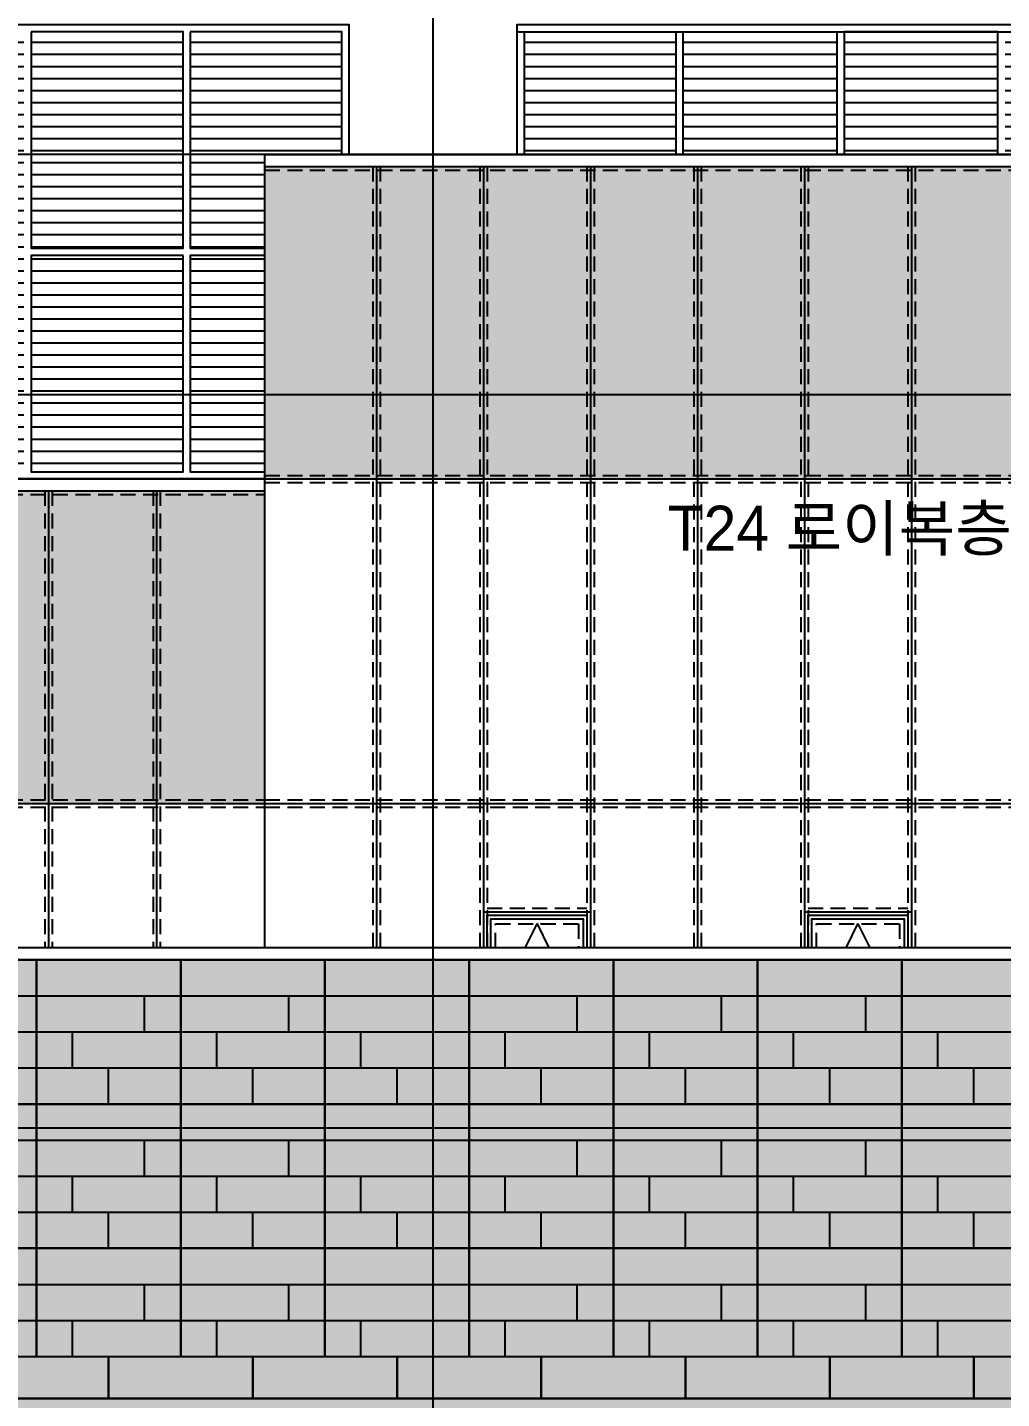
# Model space of a CAD drawing. Extents: x -430745 to 210250, y 0 to 148500.
# Drawn here: x 98520 to 106625, y 42829 to 54235 of the extents above; entities that cross this region are included whole.
import ezdxf
from ezdxf.xclip import XClip

# ---------------------------------------------------------------- set-up
doc = ezdxf.new("R2010")
doc.units = 0
doc.header["$LTSCALE"] = 250
doc.header["$MEASUREMENT"] = 0
doc.header["$XCLIPFRAME"] = 2
doc.linetypes.add('DASHED', pattern=[0.75, 0.5, -0.25])
doc.layers.get('0').update_dxf_attribs({"linetype": 'CONTINUOUS'})
for name, color, linetype in [('A-CEN', 1, 'CONTINUOUS'), ('A-DIM', 7, 'CONTINUOUS'), ('A-ELE-251', 251, 'CONTINUOUS'), ('A-ELE-252', 252, 'CONTINUOUS'), ('A-ELE-253', 253, 'CONTINUOUS'), ('A-ELE-254', 254, 'CONTINUOUS'), ('A-ELE-3', 3, 'CONTINUOUS'), ('A-ELE-5', 5, 'CONTINUOUS'), ('A-ELE-6', 6, 'CONTINUOUS'), ('A-ELE-7', 7, 'CONTINUOUS'), ('A-ELE-8', 8, 'CONTINUOUS'), ('A-ELE-8 해치(세로)', 8, 'CONTINUOUS'), ('A-WIN-9', 9, 'CONTINUOUS'), ('A-WIN-HID', 9, 'DASHED'), ('X-좌측면도$0$A-ELE-8 해치', 8, 'CONTINUOUS')]:
    doc.layers.add(name, color=color, linetype=linetype)
doc.layers.add('NOPLOT', color=193, linetype='CONTINUOUS', plot=False)
doc.layers.add('NOPLOT-TEXT', color=41, linetype='CONTINUOUS', plot=False)
doc.styles.add('Gtx', font='')
doc.styles.get('Gtx').set_extended_font_data('Dotum')
pattern_1 = [(0, (46052.38, -179688.93), (0, 100), [])]

# ---------------------------------------------------------------- blocks, each defined once
blk = doc.blocks.new('A-CEN-SOUTH2')
at = {"layer": 'A-CEN'}
for p, q in [((14070319, -438071.4), (14070319, -330738.1)), ((14047719, -412175.9, 0), (14135536.5, -412175.9, 0))]:
    blk.add_line(p, q, dxfattribs=at)
at = {"layer": 'A-CEN', "elevation": 0}
for points in [[(14135536.5, -405475.9), (13988291.4, -405475.9)], [(14135536.5, -407475.9), (13988291.4, -407475.9)]]:
    blk.add_lwpolyline(points, dxfattribs=at)
at = {"layer": 'A-CEN'}
blk.add_lwpolyline([(14135536.5, -413575.9), (13988291.4, -413575.9)], dxfattribs=at)
blk = doc.blocks.new('A$Cec1aeba7')
at = {"layer": 'A-ELE-252'}
h = blk.add_hatch(dxfattribs=at)
h.set_pattern_fill('_USER', color=256, scale=100, pattern_type=0)
h.set_pattern_definition(pattern_1)
h.paths.add_polyline_path([(18520, 12810), (18520, 14610), (17255, 14610), (17255, 12810)])
h.paths.add_polyline_path([(14545, 14670), (14545, 16470), (13280, 16470), (13280, 14670)])
h.paths.add_polyline_path([(13220, 14670), (13220, 16470), (11960, 16470), (11960, 14670)])
h.paths.add_polyline_path([(15870, 14670), (15870, 16470), (14605, 16470), (14605, 14670)])
h.paths.add_polyline_path([(13220, 12810), (13220, 14610), (11960, 14610), (11960, 12810)])
h.paths.add_polyline_path([(17195, 14670), (17195, 16470), (15930, 16470), (15930, 14670)])
h.paths.add_polyline_path([(14545, 12810), (14545, 14610), (13280, 14610), (13280, 12810)])
h.paths.add_polyline_path([(18520, 14670), (18520, 16470), (17255, 16470), (17255, 14670)])
h.paths.add_polyline_path([(15870, 12810), (15870, 14610), (14605, 14610), (14605, 12810)])
h.paths.add_polyline_path([(17195, 12810), (17195, 14610), (15930, 14610), (15930, 12810)])
h.paths.add_polyline_path([(19200, 14670), (19200, 15450), (19840, 15450), (19840, 16470), (18580, 16470), (18580, 14670)])
h.paths.add_polyline_path([(19200, 12810), (19200, 14610), (18580, 14610), (18580, 12810)])
h = blk.add_hatch(dxfattribs=at)
h.set_pattern_fill('_USER', color=256, scale=100, pattern_type=0)
h.set_pattern_definition(pattern_1)
h.paths.add_polyline_path([(21360, 15450), (22620, 15450), (22620, 16470), (21360, 16470)])
h.paths.add_polyline_path([(22680, 15450), (23960, 15450), (23960, 16470), (22680, 16470)])
h.paths.add_polyline_path([(24020, 15450), (25300, 15450), (25300, 16470), (24020, 16470)])
h.paths.add_polyline_path([(25360, 15450), (26640, 15450), (26640, 16470), (25360, 16470)])
h.paths.add_polyline_path([(26700, 15450), (27980, 15450), (27980, 16470), (26700, 16470)])
h.paths.add_polyline_path([(28040, 15450), (29305, 15450), (29305, 16470), (28040, 16470)])
h.paths.add_polyline_path([(29380, 15450), (30640, 15450), (30640, 16470), (29380, 16470)])
blk.add_lwpolyline([(11900, 12750), (19200, 12750), (19200, 15450), (71700, 15450)])
at = {"layer": 'A-ELE-7'}
for points in [[(19200, 12750), (11900, 12750), (11900, 16530), (19900, 16530), (19900, 15450)], [(21300, 15450), (21300, 16530), (30700, 16530), (30700, 15450)]]:
    blk.add_lwpolyline(points, dxfattribs=at)
at = {"layer": 'A-ELE-8', "elevation": 0}
for points in [[(17255, 16470), (17255, 14670), (18520, 14670), (18520, 16470), (17255, 16470)], [(18580, 16470), (18580, 14670), (19200, 14670)], [(19840, 15450), (19840, 16470), (18580, 16470)], [(22680, 15450), (22680, 16470), (23960, 16470), (23960, 15450)], [(25300, 16470), (24020, 16470), (24020, 15450)], [(25300, 15450), (25300, 16470)]]:
    blk.add_lwpolyline(points, dxfattribs=at)
at = {"layer": 'A-ELE-8'}
for points in [[(21360, 15450), (21360, 16470), (22620, 16470), (22620, 15450)], [(19200, 14610), (18580, 14610), (18580, 12810), (19200, 12810)]]:
    blk.add_lwpolyline(points, dxfattribs=at)
at = {"layer": 'A-ELE-8', "elevation": 0}
blk.add_lwpolyline([(18520, 14610), (17255, 14610), (17255, 12810), (18520, 12810)], close=True, dxfattribs=at)
blk = doc.blocks.new('*U137')
for p, q in [((18000, 900), (18000, 1200)), ((19200, 900), (19200, 1200)), ((20400, 900), (20400, 1200)), ((21600, 900), (21600, 1200)), ((22800, 900), (22800, 1200)), ((24000, 900), (24000, 1200)), ((25200, 900), (25200, 1200)), ((18900, 600), (18900, 900)), ((20100, 600), (20100, 900)), ((21300, 600), (21300, 900)), ((22500, 600), (22500, 900)), ((23700, 600), (23700, 900)), ((24900, 600), (24900, 900)), ((18300, 300), (18300, 600)), ((19500, 300), (19500, 600)), ((20700, 300), (20700, 600)), ((21900, 300), (21900, 600)), ((23100, 300), (23100, 600)), ((24300, 300), (24300, 600)), ((25500, 300), (25500, 600)), ((18600, 0), (18600, 300)), ((19800, 0), (19800, 300)), ((21000, 0), (21000, 300)), ((22200, 0), (22200, 300)), ((23400, 0), (23400, 300)), ((24600, 0), (24600, 300)), ((25800, 0), (25800, 300))]:
    blk.add_line(p, q)
at = {"layer": 'NOPLOT'}
for p, q in [((16800, 900), (18000, 900)), ((18000, 900), (19200, 900)), ((19200, 900), (20400, 900)), ((20400, 900), (21600, 900)), ((21600, 900), (22800, 900)), ((22800, 900), (24000, 900)), ((24000, 900), (25200, 900)), ((25200, 900), (26400, 900)), ((16800, 600), (18000, 600)), ((18000, 600), (19200, 600)), ((19200, 600), (20400, 600)), ((20400, 600), (21600, 600)), ((21600, 600), (22800, 600)), ((22800, 600), (24000, 600)), ((24000, 600), (25200, 600)), ((25200, 600), (26400, 600)), ((16800, 300), (18000, 300)), ((18000, 300), (19200, 300)), ((19200, 300), (20400, 300)), ((20400, 300), (21600, 300)), ((21600, 300), (22800, 300)), ((22800, 300), (24000, 300)), ((24000, 300), (25200, 300)), ((25200, 300), (26400, 300))]:
    blk.add_line(p, q, dxfattribs=at)
for points in [[(16800, 1200), (18000, 1200), (18000, 0), (16800, 0)], [(18000, 1200), (19200, 1200), (19200, 0), (18000, 0)], [(19200, 1200), (20400, 1200), (20400, 0), (19200, 0)], [(20400, 1200), (21600, 1200), (21600, 0), (20400, 0)], [(21600, 1200), (22800, 1200), (22800, 0), (21600, 0)], [(22800, 1200), (24000, 1200), (24000, 0), (22800, 0)], [(24000, 1200), (25200, 1200), (25200, 0), (24000, 0)], [(25200, 1200), (26400, 1200), (26400, 0), (25200, 0)]]:
    blk.add_lwpolyline(points, close=True, dxfattribs=at)
blk = doc.blocks.new('*U135')
for p, q in [((18000, 0), (18000, 350)), ((19200, 0), (19200, 350)), ((20400, 0), (20400, 350)), ((21600, 0), (21600, 350)), ((22800, 0), (22800, 350)), ((24000, 0), (24000, 350)), ((25200, 0), (25200, 350))]:
    blk.add_line(p, q)
at = {"layer": 'NOPLOT'}
for points in [[(16800, 350), (18000, 350), (18000, 0), (16800, 0)], [(18000, 350), (19200, 350), (19200, 0), (18000, 0)], [(19200, 350), (20400, 350), (20400, 0), (19200, 0)], [(20400, 350), (21600, 350), (21600, 0), (20400, 0)], [(21600, 350), (22800, 350), (22800, 0), (21600, 0)], [(22800, 350), (24000, 350), (24000, 0), (22800, 0)], [(24000, 350), (25200, 350), (25200, 0), (24000, 0)], [(25200, 350), (26400, 350), (26400, 0), (25200, 0)]]:
    blk.add_lwpolyline(points, close=True, dxfattribs=at)

msp = doc.modelspace()

# ---------------------------------------------------------------- hatches: boundary and pattern name
at = {"layer": 'A-ELE-253'}
h = msp.add_hatch(dxfattribs=at)
h.set_pattern_fill('AR-CONC', color=256, scale=3)
h.set_pattern_definition([(50, (0, 0), (546.554, -47.8173), [57.15, -628.65]), (355, (0, 0), (-105.7285, 573.17), [45.72, -502.92]), (100.451, (45.55, -4), (440.8275, 525.35), [48.57, -534.27]), (46.1842, (0, 152.4), (813.237, -126.127), [85.725, -942.975]), (96.6356, (67.8, 141.9), (712.2127, 742.2767), [72.855, -801.405]), (351.184, (0, 152.4), (712.214, 742.2754), [68.58, -754.38]), (21, (76.2, 114.3), (454.8446, -306.7966), [57.15, -628.65]), (326, (76.2, 114.3), (185.406, 552.564), [45.72, -502.92]), (71.4514, (114.1, 88.73), (640.2495, 245.7686), [48.57, -534.27]), (37.5, (0, 0), (9.2658, 253.66512), [0, -496.824, 0, -510.54, 0, -504.825]), (7.5, (0, 0), (200.459, 300.5417), [0, -291.084, 0, -485.394, 0, -192.405]), (327.5, (-169.93, 0), (406.7718, -17.18623), [0, -190.5, 0, -594.36, 0, -788.67]), (317.5, (-246.13, 0), (444.3875, 76.2795), [0, -247.65, 0, -394.716, 0, -560.07])])
h.paths.add_polyline_path([(124195.3, 53078.9), (112145.3, 53078.9), (112145.3, 46578.9), (112145.3, 46478.9), (80595.3, 46478.9), (80595.3, 36928.9), (80895.3, 36928.9), (124195.3, 37625.7)])
at = {"layer": 'A-ELE-254'}
h = msp.add_hatch(color=256, dxfattribs=at)
h.dxf.hatch_style = 1
h.paths.add_polyline_path([(101425.3, 53078.9), (100495.3, 53078.9), (100495.3, 50478.9), (101425.3, 50478.9)])
h.paths.add_polyline_path([(102315.3, 53078.9), (101425.3, 53078.9), (101425.3, 50478.9), (102315.3, 50478.9)])
h.paths.add_polyline_path([(103205.3, 53078.9), (102315.3, 53078.9), (102315.3, 50478.9), (103205.3, 50478.9)])
h.paths.add_polyline_path([(104095.3, 53078.9), (103205.3, 53078.9), (103205.3, 50478.9), (104095.3, 50478.9)])
h.paths.add_polyline_path([(104985.3, 53078.9), (104095.3, 53078.9), (104095.3, 50478.9), (104985.3, 50478.9)])
h.paths.add_polyline_path([(105875.3, 53078.9), (104985.3, 53078.9), (104985.3, 50478.9), (105875.3, 50478.9)])
h.paths.add_polyline_path([(106765.3, 53078.9), (105875.3, 53078.9), (105875.3, 50478.9), (106765.3, 50478.9)])
h.paths.add_polyline_path([(107655.3, 53078.9), (106765.3, 53078.9), (106765.3, 50478.9), (107655.3, 50478.9)])
h.paths.add_polyline_path([(108545.3, 53078.9), (107655.3, 53078.9), (107655.3, 50478.9), (108545.3, 50478.9)])
h.paths.add_polyline_path([(109435.3, 53078.9), (108545.3, 53078.9), (108545.3, 50478.9), (109435.3, 50478.9)])
h.paths.add_polyline_path([(110325.3, 53078.9), (109435.3, 53078.9), (109435.3, 50478.9), (110325.3, 50478.9)])
h.paths.add_polyline_path([(111215.3, 53078.9), (110325.3, 53078.9), (110325.3, 50478.9), (111215.3, 50478.9)])
h.paths.add_polyline_path([(112145.3, 53078.9), (111215.3, 53078.9), (111215.3, 50478.9), (112145.3, 50478.9)])
h = msp.add_hatch(color=256, dxfattribs=at)
h.dxf.hatch_style = 1
h.paths.add_polyline_path([(100495.3, 50378.9), (85795.3, 50378.9), (85795.3, 47778.9), (100495.3, 47778.9)])
at = {"layer": 'X-좌측면도$0$A-ELE-8 해치'}
h = msp.add_hatch(dxfattribs=at)
h.set_pattern_fill('_USER', color=256, scale=300, pattern_type=0)
h.set_pattern_definition([(0, (80595.25, 42578.93), (0, 300), [])])
h.paths.add_polyline_path([(124195.3, 53078.9), (112145.3, 53078.9), (112145.3, 46578.9), (112145.3, 46478.9), (80595.3, 46478.9), (80595.3, 43178.9), (124195.3, 43178.9)])
h = msp.add_hatch(dxfattribs=at)
h.set_pattern_fill('_USER', color=256, scale=300, pattern_type=0)
h.set_pattern_definition([(0, (80595.25, 42228.93), (0, 300), [])])
h.paths.add_polyline_path([(124195.3, 42828.9), (80595.3, 42828.9), (80595.3, 36928.9), (80895.3, 36928.9), (124145.3, 37628.1), (124145.3, 37628.1), (124195.3, 37628.1)])

# ---------------------------------------------------------------- linework, layer by layer
at = {"layer": 'A-ELE-251', "elevation": 0}
msp.add_lwpolyline([(102595.3, 53178.9), (102595.3, 54198.9), (111995.3, 54198.9), (111995.3, 53178.9)], close=True, dxfattribs=at)
at = {"layer": 'A-ELE-3'}
msp.add_line((100495.3, 53178.9), (112145.3, 53178.9), dxfattribs=at)
at = {"layer": 'A-ELE-5'}
for p, q in [((85795.3, 50478.9), (100495.3, 50478.9)), ((85795.3, 50378.9), (100495.3, 50378.9))]:
    msp.add_line(p, q, dxfattribs=at)
at = {"layer": 'A-ELE-6'}
for p, q in [((100495.3, 46578.9), (100495.3, 53178.9)), ((112145.3, 53178.9), (100495.3, 53178.9)), ((100495.3, 53078.9), (112145.3, 53078.9))]:
    msp.add_line(p, q, dxfattribs=at)
at = {"layer": 'A-ELE-7'}
msp.add_line((80595.3, 46478.9), (112145.3, 46478.9, 0), dxfattribs=at)
at = {"layer": 'A-ELE-7', "elevation": 0}
msp.add_lwpolyline([(132895.3, 53178.9), (112145.3, 53178.9), (112145.3, 46578.9), (80595.3, 46578.9), (80595.3, 36928.9)], dxfattribs=at)
at = {"layer": 'A-WIN-9'}
for p, q in [((101425.3, 53078.9), (101425.3, 46578.9)), ((102315.3, 53078.9), (102315.3, 46578.9)), ((103205.3, 53078.9), (103205.3, 46578.9)), ((104095.3, 53078.9), (104095.3, 46578.9)), ((104985.3, 53078.9), (104985.3, 46578.9)), ((105875.3, 53078.9), (105875.3, 46578.9)), ((100495.3, 50478.9, 0), (112145.3, 50478.9, 0)), ((98695.3, 50378.9, 0), (98695.3, 46578.9, 0)), ((99595.3, 50378.9, 0), (99595.3, 46578.9, 0)), ((85795.3, 47778.9), (100495.3, 47778.9)), ((100495.3, 47778.9), (111145.3, 47778.9)), ((102315.3, 46878.9), (103205.3, 46878.9)), ((104985.3, 46878.9), (105875.3, 46878.9))]:
    msp.add_line(p, q, dxfattribs=at)
at = {"layer": 'A-WIN-9', "elevation": 0}
for points in [[(102345.3, 46578.9), (102345.3, 46848.9), (103175.3, 46848.9), (103175.3, 46578.9)], [(102375.3, 46578.9), (102375.3, 46818.9), (103145.3, 46818.9), (103145.3, 46578.9)], [(105015.3, 46578.9), (105015.3, 46848.9), (105845.3, 46848.9), (105845.3, 46578.9)], [(105045.3, 46578.9), (105045.3, 46818.9), (105815.3, 46818.9), (105815.3, 46578.9)]]:
    msp.add_lwpolyline(points, dxfattribs=at)
at = {"layer": 'A-WIN-9', "color": 1, "elevation": 0}
for points in [[(102661.7, 46578.9), (102760.3, 46778.9), (102858.8, 46578.9)], [(105331.7, 46578.9), (105430.3, 46778.9), (105528.8, 46578.9)]]:
    msp.add_lwpolyline(points, dxfattribs=at)
at = {"layer": 'A-WIN-HID'}
for p, q in [((100495.3, 53048.9), (112145.3, 53048.9)), ((101395.3, 53078.9), (101395.3, 46578.9)), ((101455.3, 53078.9), (101455.3, 46578.9)), ((102285.3, 53078.9), (102285.3, 46578.9)), ((102345.3, 53078.9), (102345.3, 46578.9)), ((103175.3, 53078.9), (103175.3, 46578.9)), ((103235.3, 53078.9), (103235.3, 46578.9)), ((104065.3, 53078.9), (104065.3, 46578.9)), ((104125.3, 53078.9), (104125.3, 46578.9)), ((104955.3, 53078.9), (104955.3, 46578.9)), ((105015.3, 53078.9), (105015.3, 46578.9)), ((105845.3, 53078.9), (105845.3, 46578.9)), ((105905.3, 53078.9), (105905.3, 46578.9)), ((100495.3, 50508.9, 0), (112145.3, 50508.9, 0)), ((100495.3, 50448.9, 0), (112145.3, 50448.9, 0)), ((85795.3, 50348.9), (100495.3, 50348.9)), ((98665.3, 50378.9, 0), (98665.3, 46578.9, 0)), ((98725.3, 50378.9, 0), (98725.3, 46578.9, 0)), ((99565.3, 50378.9, 0), (99565.3, 46578.9, 0)), ((99625.3, 50378.9, 0), (99625.3, 46578.9, 0)), ((85795.3, 47808.9), (100495.3, 47808.9)), ((100495.3, 47808.9), (112145.3, 47808.9)), ((85795.3, 47748.9), (100495.3, 47748.9)), ((100495.3, 47748.9), (112145.3, 47748.9)), ((102345.3, 46908.9), (103175.3, 46908.9)), ((105015.3, 46908.9), (105845.3, 46908.9))]:
    msp.add_line(p, q, dxfattribs=at)
at = {"layer": 'A-WIN-HID', "elevation": 0}
for points in [[(102415.3, 46578.9), (102415.3, 46778.9), (103105.3, 46778.9), (103105.3, 46578.9)], [(105085.3, 46578.9), (105085.3, 46778.9), (105775.3, 46778.9), (105775.3, 46578.9)]]:
    msp.add_lwpolyline(points, dxfattribs=at)
at = {"layer": 'X-좌측면도$0$A-ELE-8 해치'}
for p, q in [((80595.3, 43178.9, 0), (124195.3, 43178.9, 0)), ((80595.3, 42828.9, 0), (124195.3, 42828.9, 0))]:
    msp.add_line(p, q, dxfattribs=at)

# ---------------------------------------------------------------- block references
at = {"layer": 'A-DIM'}
msp.add_blockref('A-CEN-SOUTH2', (-13968423.8, 458654.8), dxfattribs=at)
at = {"layer": 'A-ELE-252'}
msp.add_blockref('A$Cec1aeba7', (81295.3, 37728.9), dxfattribs=at)
at = {"layer": 'A-ELE-8 해치(세로)'}
ref = msp.add_blockref('*U137', (80595.3, 45278.9), dxfattribs=at)
XClip(ref).set_block_clipping_path([(0, 0), (43599.9998531266, 1200)])
ref = msp.add_blockref('*U137', (80595.3, 44078.9), dxfattribs=at)
XClip(ref).set_block_clipping_path([(0, 0), (43599.9998531266, 1200)])
ref = msp.add_blockref('*U137', (80595.3, 42878.9), dxfattribs=at)
XClip(ref).set_block_clipping_path([(0, 300.0000000004), (43599.9998531266, 1200)])
msp.add_blockref('*U135', (81195.3, 42828.9, 0), dxfattribs=at)

# ---------------------------------------------------------------- texts
at = {"layer": 'NOPLOT-TEXT', "linetype": 'Continuous', "style": 'Gtx'}
msp.add_text('T24 로이복층유리', height=375, rotation=360, dxfattribs=at).set_placement((103846.4, 49881.4, 0))

doc.saveas('drawing.dxf')
